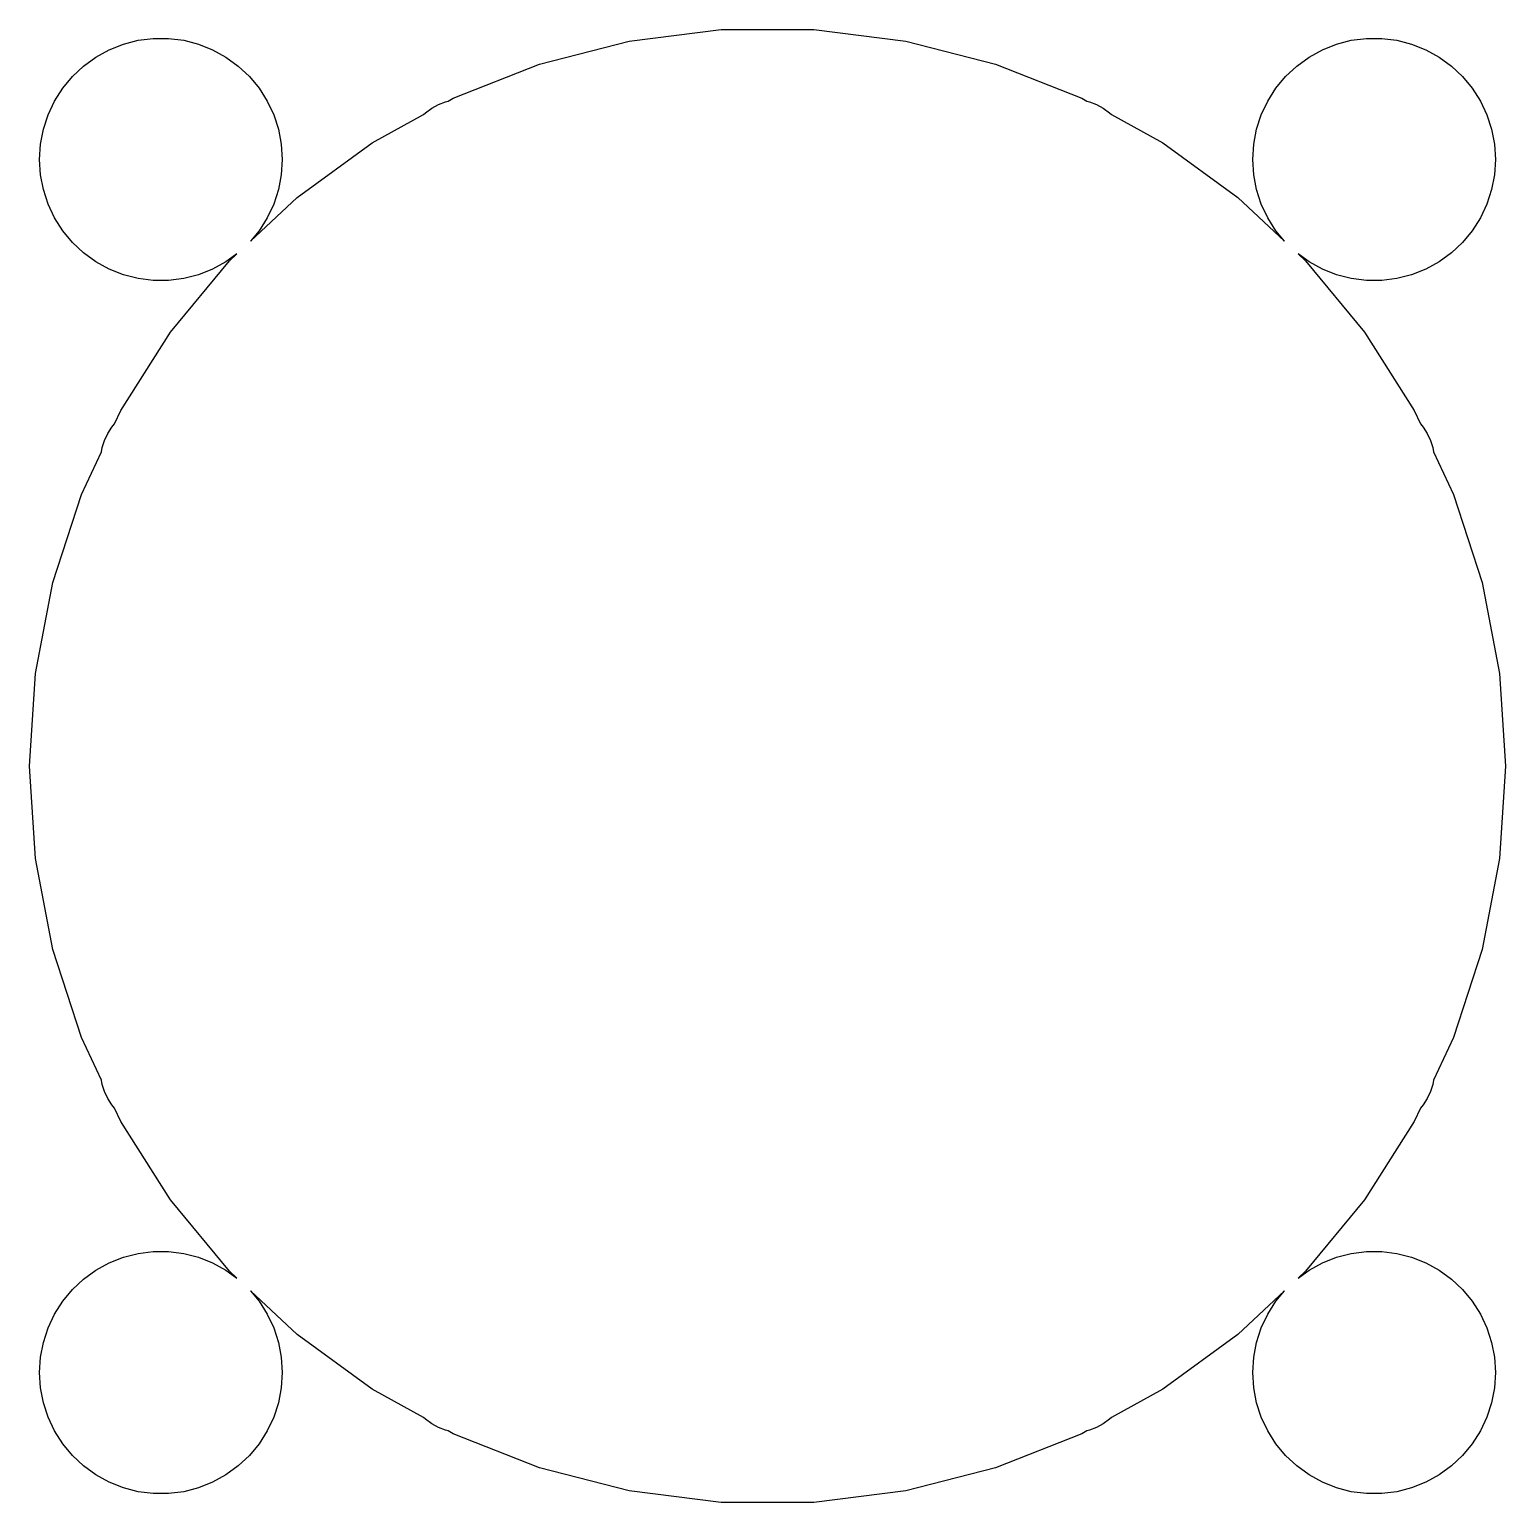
# Model space of a CAD drawing. Header units: metres. Extents: x -112 to 112, y -112 to 112.
# Drawn here: x -18.25 to 18.25, y -18.21 to 18.21 of the extents above; entities that cross this region are included whole.
import ezdxf

# ---------------------------------------------------------------- set-up
doc = ezdxf.new("R2010")
doc.units = ezdxf.units.M

msp = doc.modelspace()

# ---------------------------------------------------------------- linework, layer by layer
for p, q in [((-15.927, 17.8532), (-15.5621, 17.9469)), ((-15.5621, 17.9469), (-15.1884, 17.9941)), ((-15.1884, 17.9941), (-14.8116, 17.9941)), ((-14.8116, 17.9941), (-14.4379, 17.9469)), ((-14.4379, 17.9469), (-14.0729, 17.8532)), ((-5.63956, 17.3568), (-3.41971, 17.9267)), ((-3.41971, 17.9267), (-1.14592, 18.214)), ((-1.14592, 18.214), (1.14592, 18.214)), ((1.14592, 18.214), (3.41971, 17.9267)), ((3.41971, 17.9267), (5.63956, 17.3568)), ((14.0729, 17.8532), (14.4379, 17.9469)), ((14.4379, 17.9469), (14.8116, 17.9941)), ((14.8116, 17.9941), (15.1884, 17.9941)), ((15.1884, 17.9941), (15.5621, 17.9469)), ((15.5621, 17.9469), (15.927, 17.8532)), ((-16.9123, 17.3115), (-16.6075, 17.533)), ((-16.6075, 17.533), (-16.2773, 17.7145)), ((-16.2773, 17.7145), (-15.927, 17.8532)), ((-14.0729, 17.8532), (-13.7227, 17.7145)), ((-13.7227, 17.7145), (-13.3925, 17.533)), ((-13.3925, 17.533), (-13.0877, 17.3115)), ((13.0877, 17.3115), (13.3925, 17.533)), ((13.3925, 17.533), (13.7227, 17.7145)), ((13.7227, 17.7145), (14.0729, 17.8532)), ((15.927, 17.8532), (16.2773, 17.7145)), ((16.2773, 17.7145), (16.6075, 17.533)), ((16.6075, 17.533), (16.9123, 17.3115)), ((-17.1869, 17.0536), (-16.9123, 17.3115)), ((-13.0877, 17.3115), (-12.8131, 17.0536)), ((-7.77046, 16.5131), (-5.63956, 17.3568)), ((5.63956, 17.3568), (7.77046, 16.5131)), ((12.8131, 17.0536), (13.0877, 17.3115)), ((16.9123, 17.3115), (17.1869, 17.0536)), ((-17.427, 16.7634), (-17.1869, 17.0536)), ((-12.8131, 17.0536), (-12.5729, 16.7634)), ((12.5729, 16.7634), (12.8131, 17.0536)), ((17.1869, 17.0536), (17.427, 16.7634)), ((-17.7893, 16.1044), (-17.6289, 16.4453)), ((-17.6289, 16.4453), (-17.427, 16.7634)), ((-12.5729, 16.7634), (-12.3711, 16.4453)), ((-12.3711, 16.4453), (-12.2107, 16.1044)), ((-8.13866, 16.3572), (-7.96352, 16.4266)), ((-7.96352, 16.4266), (-7.89655, 16.4438)), ((-7.89655, 16.4438), (-7.77046, 16.5131)), ((7.77046, 16.5131), (7.89655, 16.4438)), ((7.89655, 16.4438), (7.96352, 16.4266)), ((7.96352, 16.4266), (8.13866, 16.3572)), ((12.2107, 16.1044), (12.3711, 16.4453)), ((12.3711, 16.4453), (12.5729, 16.7634)), ((17.427, 16.7634), (17.6289, 16.4453)), ((17.6289, 16.4453), (17.7893, 16.1044)), ((-17.9057, 15.7461), (-17.7893, 16.1044)), ((-12.2107, 16.1044), (-12.0942, 15.7461)), ((-9.77882, 15.409), (-8.50653, 16.1084)), ((-8.50653, 16.1084), (-8.45613, 16.1558)), ((-8.45613, 16.1558), (-8.30373, 16.2665)), ((-8.30373, 16.2665), (-8.13866, 16.3572)), ((8.13866, 16.3572), (8.30373, 16.2665)), ((8.30373, 16.2665), (8.45613, 16.1558)), ((8.45613, 16.1558), (8.50653, 16.1084)), ((8.50653, 16.1084), (9.77882, 15.409)), ((12.0942, 15.7461), (12.2107, 16.1044)), ((17.7893, 16.1044), (17.9057, 15.7461)), ((-17.9763, 15.376), (-17.9057, 15.7461)), ((-12.0942, 15.7461), (-12.0237, 15.376)), ((12.0237, 15.376), (12.0942, 15.7461)), ((17.9057, 15.7461), (17.9763, 15.376)), ((-18, 15), (-17.9763, 15.376)), ((-12.0237, 15.376), (-12, 15)), ((-11.633, 14.0619), (-9.77882, 15.409)), ((9.77882, 15.409), (11.633, 14.0619)), ((12, 15), (12.0237, 15.376)), ((17.9763, 15.376), (18, 15)), ((-17.9763, 14.624), (-18, 15)), ((-12, 15), (-12.0237, 14.624)), ((12.0237, 14.624), (12, 15)), ((18, 15), (17.9763, 14.624)), ((-17.9057, 14.2539), (-17.9763, 14.624)), ((-12.0237, 14.624), (-12.0942, 14.2539)), ((12.0942, 14.2539), (12.0237, 14.624)), ((17.9763, 14.624), (17.9057, 14.2539)), ((-17.7893, 13.8956), (-17.9057, 14.2539)), ((-12.0942, 14.2539), (-12.2107, 13.8956)), ((12.2107, 13.8956), (12.0942, 14.2539)), ((17.9057, 14.2539), (17.7893, 13.8956)), ((-17.6289, 13.5547), (-17.7893, 13.8956)), ((-12.786, 12.9791), (-11.633, 14.0619)), ((-12.2107, 13.8956), (-12.3711, 13.5547)), ((11.633, 14.0619), (12.786, 12.9791)), ((12.3711, 13.5547), (12.2107, 13.8956)), ((17.7893, 13.8956), (17.6289, 13.5547)), ((-17.427, 13.2366), (-17.6289, 13.5547)), ((-12.3711, 13.5547), (-12.5729, 13.2366)), ((12.5729, 13.2366), (12.3711, 13.5547)), ((17.6289, 13.5547), (17.427, 13.2366)), ((-17.1869, 12.9464), (-17.427, 13.2366)), ((-12.5729, 13.2366), (-12.786, 12.9791)), ((12.786, 12.9791), (12.5729, 13.2366)), ((17.427, 13.2366), (17.1869, 12.9464)), ((-16.9123, 12.6884), (-17.1869, 12.9464)), ((17.1869, 12.9464), (16.9123, 12.6884)), ((-16.6075, 12.467), (-16.9123, 12.6884)), ((-16.2773, 12.2855), (-16.6075, 12.467)), ((-14.7646, 10.7271), (-13.3037, 12.493)), ((-13.3925, 12.467), (-13.7227, 12.2855)), ((-13.1221, 12.6635), (-13.3925, 12.467)), ((-13.3037, 12.493), (-13.1221, 12.6635)), ((13.3925, 12.467), (13.1221, 12.6635)), ((13.1221, 12.6635), (13.3037, 12.493)), ((13.3037, 12.493), (14.7646, 10.7271)), ((13.7227, 12.2855), (13.3925, 12.467)), ((16.6075, 12.467), (16.2773, 12.2855)), ((16.9123, 12.6884), (16.6075, 12.467)), ((-15.927, 12.1468), (-16.2773, 12.2855)), ((-15.5621, 12.0531), (-15.927, 12.1468)), ((-15.1884, 12.0059), (-15.5621, 12.0531)), ((-14.4379, 12.0531), (-14.8116, 12.0059)), ((-14.0729, 12.1468), (-14.4379, 12.0531)), ((-13.7227, 12.2855), (-14.0729, 12.1468)), ((14.0729, 12.1468), (13.7227, 12.2855)), ((14.4379, 12.0531), (14.0729, 12.1468)), ((14.8116, 12.0059), (14.4379, 12.0531)), ((15.5621, 12.0531), (15.1884, 12.0059)), ((15.927, 12.1468), (15.5621, 12.0531)), ((16.2773, 12.2855), (15.927, 12.1468)), ((-14.8116, 12.0059), (-15.1884, 12.0059)), ((15.1884, 12.0059), (14.8116, 12.0059)), ((-15.9926, 8.79199), (-14.7646, 10.7271)), ((14.7646, 10.7271), (15.9926, 8.79199)), ((-16.1489, 8.45973), (-15.9926, 8.79199)), ((15.9926, 8.79199), (16.1489, 8.45973)), ((-16.2135, 8.38167), (-16.1489, 8.45973)), ((16.1489, 8.45973), (16.2135, 8.38167)), ((-16.4529, 7.87303), (-16.3947, 8.05219)), ((-16.3947, 8.05219), (-16.3145, 8.22263)), ((-16.3145, 8.22263), (-16.2135, 8.38167)), ((16.2135, 8.38167), (16.3145, 8.22263)), ((16.3145, 8.22263), (16.3947, 8.05219)), ((16.3947, 8.05219), (16.4529, 7.87303)), ((-16.9684, 6.71826), (-16.4718, 7.77351)), ((-16.4718, 7.77351), (-16.4529, 7.87303)), ((16.4529, 7.87303), (16.4718, 7.77351)), ((16.4718, 7.77351), (16.9684, 6.71826)), ((-17.6766, 4.53859), (-16.9684, 6.71826)), ((16.9684, 6.71826), (17.6766, 4.53859)), ((-18.1061, 2.28732), (-17.6766, 4.53859)), ((17.6766, 4.53859), (18.1061, 2.28732)), ((-18.25, 0), (-18.1061, 2.28732)), ((18.1061, 2.28732), (18.25, 0)), ((-18.1061, -2.28732), (-18.25, 0)), ((18.25, 0), (18.1061, -2.28732)), ((-17.6766, -4.53859), (-18.1061, -2.28732)), ((18.1061, -2.28732), (17.6766, -4.53859)), ((-16.9684, -6.71826), (-17.6766, -4.53859)), ((17.6766, -4.53859), (16.9684, -6.71826)), ((-16.4718, -7.77351), (-16.9684, -6.71826)), ((16.9684, -6.71826), (16.4718, -7.77351)), ((-16.4529, -7.87303), (-16.4718, -7.77351)), ((-16.3947, -8.05219), (-16.4529, -7.87303)), ((16.4529, -7.87303), (16.3947, -8.05219)), ((16.4718, -7.77351), (16.4529, -7.87303)), ((-16.3145, -8.22263), (-16.3947, -8.05219)), ((-16.2135, -8.38167), (-16.3145, -8.22263)), ((-16.1489, -8.45973), (-16.2135, -8.38167)), ((16.2135, -8.38167), (16.1489, -8.45973)), ((16.3145, -8.22263), (16.2135, -8.38167)), ((16.3947, -8.05219), (16.3145, -8.22263)), ((-15.9926, -8.79199), (-16.1489, -8.45973)), ((16.1489, -8.45973), (15.9926, -8.79199)), ((-14.7646, -10.7271), (-15.9926, -8.79199)), ((15.9926, -8.79199), (14.7646, -10.7271)), ((-13.3037, -12.493), (-14.7646, -10.7271)), ((14.7646, -10.7271), (13.3037, -12.493)), ((-15.5621, -12.0531), (-15.1884, -12.0059)), ((-15.1884, -12.0059), (-14.8116, -12.0059)), ((-14.8116, -12.0059), (-14.4379, -12.0531)), ((14.4379, -12.0531), (14.8116, -12.0059)), ((14.8116, -12.0059), (15.1884, -12.0059)), ((15.1884, -12.0059), (15.5621, -12.0531)), ((-16.6075, -12.467), (-16.2773, -12.2855)), ((-16.2773, -12.2855), (-15.927, -12.1468)), ((-15.927, -12.1468), (-15.5621, -12.0531)), ((-14.4379, -12.0531), (-14.0729, -12.1468)), ((-14.0729, -12.1468), (-13.7227, -12.2855)), ((-13.7227, -12.2855), (-13.3925, -12.467)), ((13.3925, -12.467), (13.7227, -12.2855)), ((13.7227, -12.2855), (14.0729, -12.1468)), ((14.0729, -12.1468), (14.4379, -12.0531)), ((15.5621, -12.0531), (15.927, -12.1468)), ((15.927, -12.1468), (16.2773, -12.2855)), ((16.2773, -12.2855), (16.6075, -12.467)), ((-17.1869, -12.9464), (-16.9123, -12.6884)), ((-16.9123, -12.6884), (-16.6075, -12.467)), ((-13.3925, -12.467), (-13.1221, -12.6635)), ((-13.1221, -12.6635), (-13.3037, -12.493)), ((13.1221, -12.6635), (13.3925, -12.467)), ((13.3037, -12.493), (13.1221, -12.6635)), ((16.6075, -12.467), (16.9123, -12.6884)), ((16.9123, -12.6884), (17.1869, -12.9464)), ((-17.427, -13.2366), (-17.1869, -12.9464)), ((-11.633, -14.0619), (-12.786, -12.9791)), ((-12.786, -12.9791), (-12.5729, -13.2366)), ((12.786, -12.9791), (11.633, -14.0619)), ((12.5729, -13.2366), (12.786, -12.9791)), ((17.1869, -12.9464), (17.427, -13.2366)), ((-17.6289, -13.5547), (-17.427, -13.2366)), ((-12.5729, -13.2366), (-12.3711, -13.5547)), ((12.3711, -13.5547), (12.5729, -13.2366)), ((17.427, -13.2366), (17.6289, -13.5547)), ((-17.7893, -13.8956), (-17.6289, -13.5547)), ((-12.3711, -13.5547), (-12.2107, -13.8956)), ((12.2107, -13.8956), (12.3711, -13.5547)), ((17.6289, -13.5547), (17.7893, -13.8956)), ((-17.9057, -14.2539), (-17.7893, -13.8956)), ((-12.2107, -13.8956), (-12.0942, -14.2539)), ((-9.77882, -15.409), (-11.633, -14.0619)), ((11.633, -14.0619), (9.77882, -15.409)), ((12.0942, -14.2539), (12.2107, -13.8956)), ((17.7893, -13.8956), (17.9057, -14.2539)), ((-17.9763, -14.624), (-17.9057, -14.2539)), ((-12.0942, -14.2539), (-12.0237, -14.624)), ((12.0237, -14.624), (12.0942, -14.2539)), ((17.9057, -14.2539), (17.9763, -14.624)), ((-18, -15), (-17.9763, -14.624)), ((-12.0237, -14.624), (-12, -15)), ((12, -15), (12.0237, -14.624)), ((17.9763, -14.624), (18, -15)), ((-17.9763, -15.376), (-18, -15)), ((-12, -15), (-12.0237, -15.376)), ((12.0237, -15.376), (12, -15)), ((18, -15), (17.9763, -15.376)), ((-17.9057, -15.7461), (-17.9763, -15.376)), ((-12.0237, -15.376), (-12.0942, -15.7461)), ((-8.50653, -16.1084), (-9.77882, -15.409)), ((9.77882, -15.409), (8.50653, -16.1084)), ((12.0942, -15.7461), (12.0237, -15.376)), ((17.9763, -15.376), (17.9057, -15.7461)), ((-17.7893, -16.1044), (-17.9057, -15.7461)), ((-12.0942, -15.7461), (-12.2107, -16.1044)), ((12.2107, -16.1044), (12.0942, -15.7461)), ((17.9057, -15.7461), (17.7893, -16.1044)), ((-17.6289, -16.4453), (-17.7893, -16.1044)), ((-12.2107, -16.1044), (-12.3711, -16.4453)), ((-8.45613, -16.1558), (-8.50653, -16.1084)), ((-8.30373, -16.2665), (-8.45613, -16.1558)), ((-8.13866, -16.3572), (-8.30373, -16.2665)), ((-7.96352, -16.4266), (-8.13866, -16.3572)), ((8.13866, -16.3572), (7.96352, -16.4266)), ((8.30373, -16.2665), (8.13866, -16.3572)), ((8.45613, -16.1558), (8.30373, -16.2665)), ((8.50653, -16.1084), (8.45613, -16.1558)), ((12.3711, -16.4453), (12.2107, -16.1044)), ((17.7893, -16.1044), (17.6289, -16.4453)), ((-17.427, -16.7634), (-17.6289, -16.4453)), ((-17.1869, -17.0536), (-17.427, -16.7634)), ((-12.5729, -16.7634), (-12.8131, -17.0536)), ((-12.3711, -16.4453), (-12.5729, -16.7634)), ((-7.89655, -16.4438), (-7.96352, -16.4266)), ((-7.77046, -16.5131), (-7.89655, -16.4438)), ((-5.63956, -17.3568), (-7.77046, -16.5131)), ((7.77046, -16.5131), (5.63956, -17.3568)), ((7.89655, -16.4438), (7.77046, -16.5131)), ((7.96352, -16.4266), (7.89655, -16.4438)), ((12.5729, -16.7634), (12.3711, -16.4453)), ((12.8131, -17.0536), (12.5729, -16.7634)), ((17.427, -16.7634), (17.1869, -17.0536)), ((17.6289, -16.4453), (17.427, -16.7634)), ((-16.9123, -17.3115), (-17.1869, -17.0536)), ((-12.8131, -17.0536), (-13.0877, -17.3115)), ((13.0877, -17.3115), (12.8131, -17.0536)), ((17.1869, -17.0536), (16.9123, -17.3115)), ((-16.6075, -17.533), (-16.9123, -17.3115)), ((-13.0877, -17.3115), (-13.3925, -17.533)), ((-3.41971, -17.9267), (-5.63956, -17.3568)), ((5.63956, -17.3568), (3.41971, -17.9267)), ((13.3925, -17.533), (13.0877, -17.3115)), ((16.9123, -17.3115), (16.6075, -17.533)), ((-16.2773, -17.7145), (-16.6075, -17.533)), ((-15.927, -17.8532), (-16.2773, -17.7145)), ((-15.5621, -17.9469), (-15.927, -17.8532)), ((-14.0729, -17.8532), (-14.4379, -17.9469)), ((-13.7227, -17.7145), (-14.0729, -17.8532)), ((-13.3925, -17.533), (-13.7227, -17.7145)), ((13.7227, -17.7145), (13.3925, -17.533)), ((14.0729, -17.8532), (13.7227, -17.7145)), ((14.4379, -17.9469), (14.0729, -17.8532)), ((15.927, -17.8532), (15.5621, -17.9469)), ((16.2773, -17.7145), (15.927, -17.8532)), ((16.6075, -17.533), (16.2773, -17.7145)), ((-15.1884, -17.9941), (-15.5621, -17.9469)), ((-14.8116, -17.9941), (-15.1884, -17.9941)), ((-14.4379, -17.9469), (-14.8116, -17.9941)), ((-1.14592, -18.214), (-3.41971, -17.9267)), ((1.14592, -18.214), (-1.14592, -18.214)), ((3.41971, -17.9267), (1.14592, -18.214)), ((14.8116, -17.9941), (14.4379, -17.9469)), ((15.1884, -17.9941), (14.8116, -17.9941)), ((15.5621, -17.9469), (15.1884, -17.9941))]:
    msp.add_line(p, q)

doc.saveas('drawing.dxf')
